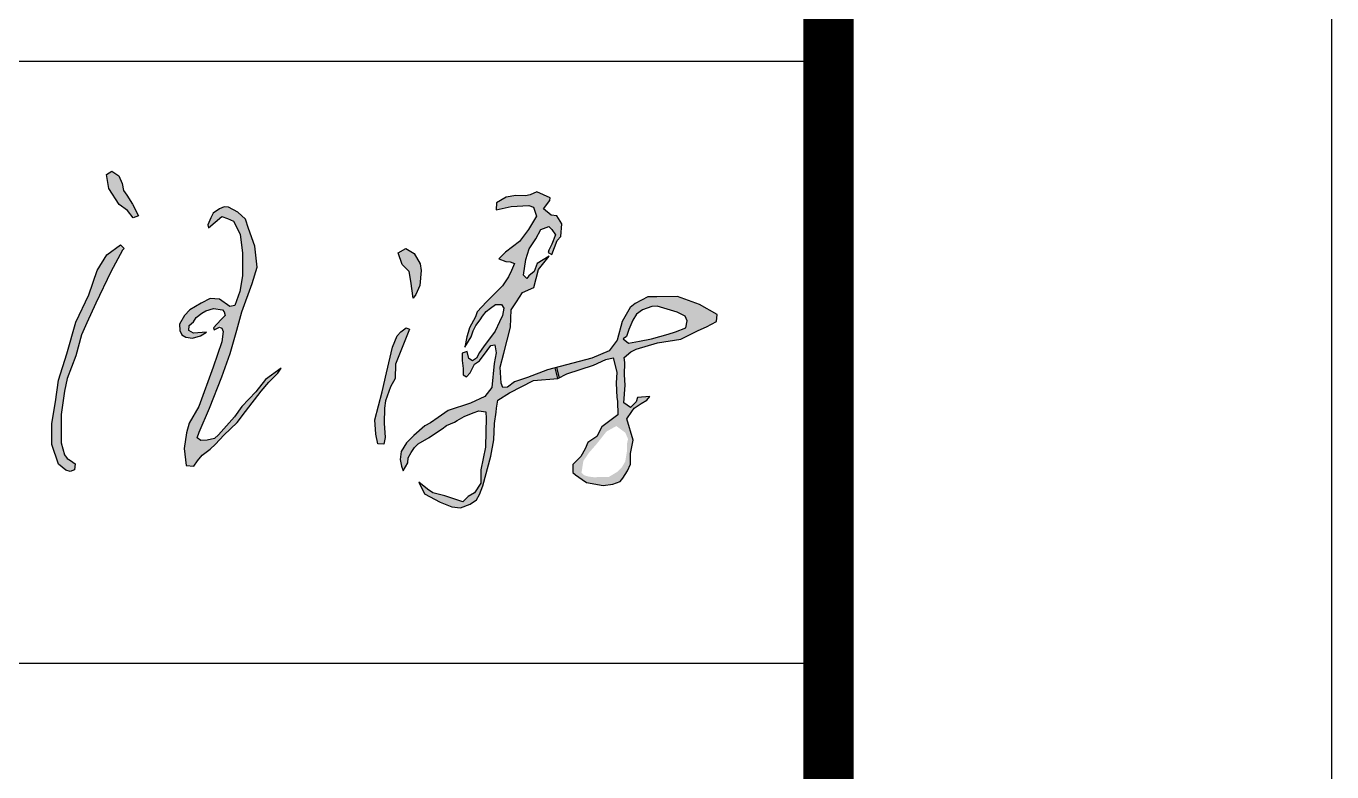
# Model space of a CAD drawing. Extents: x 69728788 to 150676229, y 20333219 to 43663798.
# Drawn here: x 75382170 to 75387357, y 20536068 to 20539030 of the extents above; entities that cross this region are included whole.
import ezdxf

# ---------------------------------------------------------------- set-up
doc = ezdxf.new("R2010")
doc.units = 0
doc.header["$LTSCALE"] = 1000
doc.header["$MEASUREMENT"] = 0
for name, color, linetype in [('PIPE-喷淋', 6, 'CONTINUOUS'), ('PUB_TEXT', 7, 'CONTINUOUS'), ('PUB_TITLE', 4, 'CONTINUOUS'), ('图框', 253, 'CONTINUOUS')]:
    doc.layers.add(name, color=color, linetype=linetype)

# ---------------------------------------------------------------- blocks, each defined once
blk = doc.blocks.new('签字')
at = {"layer": 'PUB_TEXT'}
h = blk.add_hatch(color=4, dxfattribs=at)
h.paths.add_polyline_path([(1873464.1, 460980.9), (1873502.1, 461052.1), (1873492.7, 461061.4), (1873451.2, 461031.5), (1873422.6, 460985), (1873398, 460913.1), (1873359, 460831.6), (1873332.4, 460737.1), (1873308, 460658.5), (1873298.3, 460594.4), (1873287.4, 460529.6), (1873287.8, 460466.5), (1873307.8, 460408.7), (1873329.1, 460390.2), (1873342.4, 460386.4), (1873355.2, 460391.6), (1873357.1, 460409.2), (1873343.3, 460419.1), (1873327.4, 460428.7), (1873315.3, 460471.9), (1873315.9, 460556.5), (1873326, 460626), (1873333.2, 460663.8), (1873359.4, 460730.6), (1873376.3, 460793.6), (1873391.6, 460829.3), (1873419.4, 460887.4)])
h.paths.add_polyline_path([(1873511.3, 461209.1), (1873501.4, 461223.5), (1873497.6, 461244.8), (1873487.7, 461266.9), (1873466.4, 461281.3), (1873450.4, 461271.4), (1873457.3, 461229.6), (1873488.5, 461181.7), (1873513.6, 461163.5), (1873530.3, 461142.2), (1873546.3, 461147.5), (1873528, 461182.5)])
h = blk.add_hatch(color=4, dxfattribs=at)
h.paths.add_polyline_path([(1874651, 460620.3), (1874723.2, 460657.4), (1874795.8, 460663), (1874787.2, 460695), (1874765.1, 460689), (1874704.8, 460666.5), (1874666.3, 460653.9), (1874645.4, 460638), (1874632, 460636.4), (1874626.2, 460649.7), (1874623.7, 460697.4), (1874634.6, 460739.2), (1874654.6, 460816.1), (1874656.9, 460867.8), (1874672.7, 460892.2), (1874690.4, 460919.4), (1874723.6, 460934.5), (1874737.5, 460988), (1874769.9, 461027.6), (1874733.8, 461005.7), (1874724.7, 460982.5), (1874708.9, 460968.9), (1874703.1, 460961.5), (1874692.8, 460971.4), (1874700.6, 461017.6), (1874710.5, 461049.8), (1874730.3, 461079.1), (1874745.2, 461107.1), (1874769.1, 461116.2), (1874777.8, 461107.5), (1874789, 461091.4), (1874777.4, 461063.4), (1874769.1, 461046.1), (1874766.3, 461038.6), (1874777.4, 461033.3), (1874793.1, 461074.1), (1874804.6, 461086.1), (1874807.5, 461124), (1874792.8, 461147.9), (1874775.6, 461150), (1874752.7, 461168.7), (1874771.4, 461193.2), (1874773, 461201.6), (1874732.8, 461219.8), (1874713, 461211), (1874698.9, 461207.8), (1874670.2, 461208.9), (1874641.5, 461203.7), (1874612.8, 461186.5), (1874611.6, 461165.7), (1874656, 461175.3), (1874708.8, 461178.9), (1874723.2, 461174.1), (1874731.6, 461146.6), (1874707.6, 461107), (1874681.2, 461071.1), (1874639.2, 461039.9), (1874620, 461019.5), (1874640.9, 461012.1), (1874653, 461010.5), (1874666.3, 461005.9), (1874657.6, 460984.7), (1874648.4, 460965.9), (1874630.5, 460939.3), (1874582.8, 460892.2), (1874555.2, 460862.5), (1874550.2, 460847.3), (1874532.3, 460814), (1874528.1, 460800.4), (1874524.2, 460787.2), (1874518.4, 460756.4), (1874537.2, 460787.8), (1874543.5, 460805.5), (1874551.3, 460821.1), (1874563.8, 460837.7), (1874571.2, 460849.1), (1874581.6, 460863.2), (1874594.5, 460872.8), (1874609.7, 460884.2), (1874627.5, 460883.5), (1874634.5, 460873.2), (1874630.4, 460851.4), (1874621.5, 460832.1), (1874608.6, 460804.4), (1874573.8, 460757.5), (1874562, 460740.9), (1874553.1, 460724.3), (1874541.3, 460716.5), (1874530.6, 460722.8), (1874525.8, 460743.8), (1874510.2, 460738.8), (1874510.2, 460716.9), (1874513.5, 460693.1), (1874513.5, 460673.9), (1874523.8, 460668.8), (1874534.1, 460680), (1874547.2, 460706.1), (1874561.7, 460715.9), (1874585.1, 460746.8), (1874596.3, 460761.7), (1874607.5, 460764.1), (1874611.3, 460740.2), (1874606.1, 460708.5), (1874598.6, 460636.6), (1874577.5, 460609.5), (1874535.5, 460589.5), (1874469.1, 460568), (1874439, 460547.3), (1874416.5, 460531.4), (1874398.8, 460522.5), (1874366.2, 460493.8), (1874344.4, 460471.4), (1874329, 460445.5), (1874326.1, 460421.9), (1874329.6, 460402.4), (1874334.9, 460388.3), (1874348.5, 460411.9), (1874349.1, 460427.2), (1874358.5, 460443.1), (1874368, 460457.8), (1874379.8, 460469.1), (1874411.7, 460487.3), (1874419.3, 460492.6), (1874450.6, 460513.9), (1874463.6, 460523.3), (1874487.8, 460533.3), (1874495.5, 460538), (1874516.7, 460550.4), (1874543.3, 460561), (1874559.8, 460567.5), (1874581, 460564.6), (1874582.2, 460544.5), (1874581, 460505.6), (1874579.9, 460458.4), (1874565.7, 460391.4), (1874565.7, 460351.2), (1874547.2, 460322.7), (1874527.9, 460311.8), (1874512.8, 460295.8), (1874459.1, 460313.5), (1874423.1, 460322.7), (1874407.1, 460333.6), (1874381.1, 460354.5), (1874397.9, 460320.2), (1874444.6, 460295.3), (1874479.4, 460281.2), (1874505.9, 460277.9), (1874534.5, 460288.7), (1874552.8, 460301.9), (1874562.3, 460318.1), (1874571.8, 460343.4), (1874595.5, 460432.1), (1874604.3, 460480.4), (1874606.7, 460529.3), (1874611.4, 460562.8), (1874613.2, 460574.6), (1874616.7, 460599.3)])
h.paths.add_polyline_path([(1874902.2, 460703.5), (1874938.1, 460720.4), (1874960.7, 460725.1), (1874970.8, 460682.3), (1874969.5, 460649.9), (1874971.5, 460606.9), (1874972.8, 460595.6), (1874974.1, 460555.3), (1874927, 460519.8), (1874911.7, 460490.7), (1874885.3, 460472.9), (1874877.3, 460454.4), (1874864.1, 460431.2), (1874840.2, 460407.4), (1874840.2, 460383.6), (1874848.2, 460376.3), (1874868.1, 460362.4), (1874880.6, 460353.2), (1874930.9, 460344.6), (1874959.4, 460348.5), (1874981.3, 460356.5), (1874989.2, 460366.4), (1875003.1, 460388.2), (1875011.7, 460408.1), (1875011.7, 460439.8), (1875020.3, 460479.5), (1875001.1, 460543), (1875015.7, 460565.5), (1875023, 460574.7), (1875043.5, 460588.6), (1875060.7, 460598.6), (1875070, 460609.8), (1875033.3, 460607.3), (1875028.4, 460593.9), (1875011.7, 460576.9), (1874991.8, 460591), (1874996.4, 460643.5), (1874993.6, 460674.2), (1874995, 460710.9), (1874993.1, 460725.8), (1875013.1, 460743), (1875028.5, 460750.9), (1875092.2, 460770.1), (1875161.6, 460781), (1875213.5, 460806.9), (1875238.6, 460817.8), (1875267.8, 460833.6), (1875270.3, 460853.7), (1875217.6, 460883.8), (1875152.4, 460908), (1875090.5, 460907.2), (1875063.7, 460907.2), (1875026.1, 460887.1), (1875011, 460874.6), (1874986.7, 460832.8), (1874972.5, 460777.6), (1874948.3, 460745.9), (1874896.4, 460724.1), (1874792.4, 460696.3), (1874800.6, 460665.6), (1874822.1, 460677.1)])
h.paths.add_polyline_path([(1874990.1, 460781.6), (1875000.4, 460788.8), (1875006.9, 460809.3), (1875019.2, 460836.8), (1875029.7, 460855), (1875047.3, 460867.9), (1875075.4, 460877.8), (1875091.3, 460879), (1875151.3, 460861.3), (1875174.5, 460849.2), (1875181, 460834.9), (1875176.8, 460814.5), (1875146.2, 460802.5), (1875124, 460795.1), (1875074.9, 460781.2), (1875038.3, 460774.7), (1875005.8, 460768.7)], flags=16)
h.paths.add_polyline_path([(1874956.1, 460514.3), (1874970.1, 460521.6), (1874996.7, 460501.8), (1875004.6, 460483), (1875001.4, 460468.4), (1875001.4, 460446.5), (1874996.2, 460415.8), (1874986.3, 460399.1), (1874973.8, 460386.1), (1874947.2, 460370), (1874901.8, 460369.4), (1874886.7, 460371.5), (1874873.7, 460375.2), (1874865.9, 460382.5), (1874871.6, 460417.9), (1874888.8, 460442.9), (1874910.7, 460467.9), (1874940.4, 460505.4)], flags=16)
h.paths.add_polyline_path([(1874792.4, 460696.3), (1874787.2, 460695), (1874795.8, 460663), (1874800.6, 460665.6)], flags=17)
blk.add_hatch(color=4, dxfattribs=at).paths.add_polyline_path([(1873798.2, 460803.1), (1873794, 460772.5), (1873768.1, 460697.6), (1873725.6, 460579.7), (1873696.7, 460530.7), (1873689.3, 460501.8), (1873682.6, 460454.8), (1873688, 460403.8), (1873710.8, 460401.8), (1873721.6, 460418.6), (1873735.7, 460434.7), (1873759.2, 460452.8), (1873775.4, 460467.6), (1873800.2, 460494.5), (1873839.9, 460532.7), (1873864.8, 460565.6), (1873911.1, 460626.1), (1873934.7, 460652.3), (1873960.9, 460679.8), (1873971, 460693.9), (1873924, 460660.5), (1873895.3, 460624.1), (1873853.8, 460580.4), (1873831.9, 460549.3), (1873784.6, 460495.9), (1873772, 460485), (1873750.6, 460480), (1873732.2, 460479.2), (1873720.8, 460487.1), (1873726.7, 460503.5), (1873757.9, 460575), (1873794.3, 460668), (1873819.3, 460737.9), (1873839.4, 460807.9), (1873854.3, 460861.9), (1873885.2, 460946.4), (1873899.3, 460994.9), (1873892.9, 461057.2), (1873873.6, 461109.9), (1873865.1, 461138.1), (1873842, 461158.8), (1873814.2, 461173.4), (1873801.5, 461174.4), (1873786.9, 461169.2), (1873769, 461155.5), (1873761.5, 461142.4), (1873753, 461121.2), (1873754.2, 461112.4), (1873794, 461145.6), (1873811, 461140.5), (1873828.9, 461132), (1873849.3, 461093.6), (1873856, 461036.4), (1873855.5, 460968.8), (1873847.9, 460922.7), (1873832.8, 460881.1), (1873818.2, 460878.4), (1873787.6, 460900), (1873760, 460901.8), (1873733.2, 460887.9), (1873698.8, 460867.9), (1873683.1, 460850.9), (1873668.2, 460825.3), (1873668.8, 460806.1), (1873675.2, 460793.1), (1873686.8, 460786.1), (1873707.1, 460783.5), (1873730.4, 460790.8), (1873749, 460801.4), (1873710.1, 460798.8), (1873696.4, 460806.1), (1873696.8, 460821), (1873710.4, 460832.6), (1873717.7, 460845.3), (1873741.5, 460863.8), (1873769.6, 460871.5), (1873799.6, 460867), (1873803.8, 460850.9), (1873793.5, 460840.6), (1873779.6, 460825.3), (1873769.9, 460814.7), (1873771.2, 460808.4), (1873792.4, 460818.9)])
h = blk.add_hatch(color=4, dxfattribs=at)
h.paths.add_polyline_path([(1874344, 460814.4), (1874327.6, 460802.2), (1874316.3, 460790.5), (1874303.2, 460756.7), (1874284.8, 460680.4), (1874271.6, 460623.4), (1874250.5, 460539.9), (1874253.6, 460497.2), (1874259.4, 460469.2), (1874277.4, 460468.1), (1874281.1, 460487.7), (1874278.5, 460530.4), (1874278.9, 460575.1), (1874281.8, 460596.7), (1874296.7, 460639.1), (1874310.6, 460663.7), (1874311.7, 460706.4), (1874353.3, 460810.7)])
h.paths.add_polyline_path([(1874352.6, 460982.3), (1874357, 460952.9), (1874364.5, 460902.5), (1874372.8, 460913.8), (1874376.5, 460922.1), (1874384, 460940.9), (1874388.6, 460985.2), (1874385.5, 461005.5), (1874367.5, 461035.6), (1874342.7, 461050.6), (1874320.1, 461037.9), (1874332.1, 461003.3)])
at = {"layer": 'PUB_TEXT', "color": 4}
for p, q in [((1874795.8, 460663), (1874787.2, 460695)), ((1874800.6, 460665.6), (1874792.4, 460696.3))]:
    blk.add_line(p, q, dxfattribs=at)
for points in [[(1873488.5, 461181.7), (1873457.3, 461229.6), (1873450.4, 461271.4), (1873466.4, 461281.3), (1873487.7, 461266.9), (1873497.6, 461244.8), (1873501.4, 461223.5), (1873511.3, 461209.1), (1873528, 461182.5), (1873546.3, 461147.5), (1873530.3, 461142.2), (1873513.6, 461163.5), (1873488.5, 461181.7)], [(1873754.2, 461112.4), (1873794, 461145.6), (1873811, 461140.5), (1873828.9, 461132), (1873849.3, 461093.6), (1873856, 461036.4), (1873855.5, 460968.8), (1873847.9, 460922.7), (1873832.8, 460881.1), (1873818.2, 460878.4), (1873787.6, 460900), (1873760, 460901.8), (1873733.2, 460887.9), (1873698.8, 460867.9), (1873683.1, 460850.9), (1873668.2, 460825.3), (1873668.8, 460806.1), (1873675.2, 460793.1), (1873686.8, 460786.1), (1873707.1, 460783.5), (1873730.4, 460790.8), (1873749, 460801.4), (1873710.1, 460798.8), (1873696.4, 460806.1), (1873696.8, 460821), (1873710.4, 460832.6), (1873717.7, 460845.3), (1873734.3, 460858.2), (1873746.6, 460865.2), (1873769.6, 460871.5), (1873796.2, 460867.5), (1873800.8, 460862.2), (1873803.8, 460850.9), (1873793.5, 460840.6), (1873779.6, 460825.3), (1873769.9, 460814.7), (1873771.2, 460808.4), (1873787.2, 460816.4), (1873794.5, 460813), (1873798.2, 460803.1), (1873794, 460772.5), (1873768.1, 460697.6), (1873725.6, 460579.7), (1873696.7, 460530.7), (1873689.3, 460501.8), (1873682.6, 460454.8), (1873688, 460403.8), (1873710.8, 460401.8), (1873721.6, 460418.6), (1873735.7, 460434.7), (1873759.2, 460452.8), (1873775.4, 460467.6), (1873800.2, 460494.5), (1873839.9, 460532.7), (1873864.8, 460565.6), (1873911.1, 460626.1), (1873934.7, 460652.3), (1873960.9, 460679.8), (1873971, 460693.9), (1873924, 460660.5), (1873895.3, 460624.1), (1873853.8, 460580.4), (1873831.9, 460549.3), (1873784.6, 460495.9), (1873772, 460485), (1873750.6, 460480), (1873732.2, 460479.2), (1873720.8, 460487.1), (1873726.7, 460503.5), (1873757.9, 460575), (1873794.3, 460668), (1873819.3, 460737.9), (1873839.4, 460807.9), (1873854.3, 460861.9), (1873885.2, 460946.4), (1873899.3, 460994.9), (1873892.9, 461057.2), (1873873.6, 461109.9), (1873865.1, 461138.1), (1873842, 461158.8), (1873814.2, 461173.4), (1873801.5, 461174.4), (1873786.9, 461169.2), (1873769, 461155.5), (1873761.5, 461142.4), (1873753, 461121.2), (1873753, 461121.2), (1873754.2, 461112.4)], [(1873498.7, 461045.8), (1873464.1, 460980.9), (1873419.4, 460887.4), (1873391.6, 460829.3), (1873376.3, 460793.6), (1873359.4, 460730.6), (1873333.2, 460663.8), (1873326, 460626), (1873315.9, 460556.5), (1873315.3, 460471.9), (1873325.3, 460436.2), (1873333.9, 460424.8), (1873343.3, 460419.1), (1873357.1, 460409.2), (1873357.1, 460409.2), (1873355.2, 460391.6), (1873342.4, 460386.4), (1873329.1, 460390.2), (1873307.8, 460408.7), (1873287.8, 460466.5), (1873287.4, 460529.6), (1873298.3, 460594.4), (1873308, 460658.5), (1873332.4, 460737.1), (1873359, 460831.6), (1873398, 460913.1), (1873422.6, 460985), (1873451.2, 461031.5), (1873492.7, 461061.4), (1873503.2, 461050.9), (1873498.7, 461045.8)], [(1874364.5, 460902.5), (1874357, 460952.9), (1874352.6, 460982.3), (1874332.1, 461003.3), (1874320.1, 461037.9), (1874342.7, 461050.6), (1874367.5, 461035.6), (1874385.5, 461005.5), (1874388.6, 460985.2), (1874384, 460940.9), (1874376.5, 460922.1), (1874372.8, 460913.8), (1874364.5, 460902.5)], [(1874990.1, 460781.6), (1875005.8, 460768.7), (1875038.3, 460774.7), (1875074.9, 460781.2), (1875124, 460795.1), (1875146.2, 460802.5), (1875176.8, 460814.5), (1875181, 460834.9), (1875174.5, 460849.2), (1875151.3, 460861.3), (1875091.3, 460879), (1875075.4, 460877.8), (1875047.3, 460867.9), (1875029.7, 460855), (1875019.2, 460836.8), (1875006.9, 460809.3), (1875000.4, 460788.8), (1874990.1, 460781.6)], [(1874353.3, 460810.7), (1874311.7, 460706.4), (1874310.6, 460663.7), (1874296.7, 460639.1), (1874281.8, 460596.7), (1874278.9, 460575.1), (1874278.5, 460530.4), (1874281.1, 460487.7), (1874277.4, 460468.1), (1874277.4, 460468.1), (1874259.4, 460469.2), (1874253.6, 460497.2), (1874250.5, 460539.9), (1874271.6, 460623.4), (1874284.8, 460680.4), (1874303.2, 460756.7), (1874316.3, 460790.5), (1874327.6, 460802.2), (1874344, 460814.4), (1874353.3, 460810.7)]]:
    blk.add_lwpolyline(points, dxfattribs=at)
blk.add_lwpolyline([(1874611.6, 461165.7), (1874656, 461175.3), (1874708.8, 461178.9), (1874723.2, 461174.1), (1874731.6, 461146.6), (1874707.6, 461107), (1874681.2, 461071.1), (1874639.2, 461039.9), (1874639.2, 461039.9), (1874620, 461019.5), (1874640.9, 461012.1), (1874653, 461010.5), (1874666.3, 461005.9), (1874657.6, 460984.7), (1874648.4, 460965.9), (1874630.5, 460939.3), (1874582.8, 460892.2), (1874555.2, 460862.5), (1874550.2, 460847.3), (1874532.3, 460814), (1874528.1, 460800.4), (1874524.2, 460787.2), (1874518.4, 460756.4), (1874537.2, 460787.8), (1874543.5, 460805.5), (1874551.3, 460821.1), (1874563.8, 460837.7), (1874571.2, 460849.1), (1874581.6, 460863.2), (1874594.5, 460872.8), (1874609.7, 460884.2), (1874627.5, 460883.5), (1874634.5, 460873.2), (1874630.4, 460851.4), (1874621.5, 460832.1), (1874608.6, 460804.4), (1874573.8, 460757.5), (1874562, 460740.9), (1874553.1, 460724.3), (1874541.3, 460716.5), (1874530.6, 460722.8), (1874525.8, 460743.8), (1874510.2, 460738.8), (1874510.2, 460716.9), (1874513.5, 460693.1), (1874513.5, 460673.9), (1874523.8, 460668.8), (1874534.1, 460680), (1874547.2, 460706.1), (1874561.7, 460715.9), (1874585.1, 460746.8), (1874596.3, 460761.7), (1874607.5, 460764.1), (1874611.3, 460740.2), (1874606.1, 460708.5), (1874598.6, 460636.6), (1874577.5, 460609.5), (1874535.5, 460589.5), (1874469.1, 460568), (1874439, 460547.3), (1874416.5, 460531.4), (1874398.8, 460522.5), (1874366.2, 460493.8), (1874344.4, 460471.4), (1874329, 460445.5), (1874326.1, 460421.9), (1874329.6, 460402.4), (1874334.9, 460388.3), (1874334.9, 460388.3), (1874348.5, 460411.9), (1874349.1, 460427.2), (1874358.5, 460443.1), (1874368, 460457.8), (1874379.8, 460469.1), (1874411.7, 460487.3), (1874419.3, 460492.6), (1874450.6, 460513.9), (1874463.6, 460523.3), (1874487.8, 460533.3), (1874495.5, 460538), (1874516.7, 460550.4), (1874543.3, 460561), (1874559.8, 460567.5), (1874581, 460564.6), (1874582.2, 460544.5), (1874581, 460505.6), (1874579.9, 460458.4), (1874565.7, 460391.4), (1874565.7, 460351.2), (1874547.2, 460322.7), (1874527.9, 460311.8), (1874512.8, 460295.8), (1874459.1, 460313.5), (1874423.1, 460322.7), (1874407.1, 460333.6), (1874381.1, 460354.5), (1874381.1, 460354.5), (1874397.9, 460320.2), (1874444.6, 460295.3), (1874479.4, 460281.2), (1874505.9, 460277.9), (1874534.5, 460288.7), (1874552.8, 460301.9), (1874562.3, 460318.1), (1874571.8, 460343.4), (1874595.5, 460432.1), (1874604.3, 460480.4), (1874606.7, 460529.3), (1874611.4, 460562.8), (1874613.2, 460574.6), (1874616.7, 460599.3), (1874651, 460620.3), (1874723.2, 460657.4), (1874795.8, 460663), (1874822.1, 460677.1), (1874902.2, 460703.5), (1874938.1, 460720.4), (1874960.7, 460725.1), (1874970.8, 460682.3), (1874969.5, 460649.9), (1874971.5, 460606.9), (1874972.8, 460595.6), (1874974.1, 460555.3), (1874927, 460519.8), (1874911.7, 460490.7), (1874885.3, 460472.9), (1874877.3, 460454.4), (1874864.1, 460431.2), (1874840.2, 460407.4), (1874840.2, 460383.6), (1874848.2, 460376.3), (1874868.1, 460362.4), (1874880.6, 460353.2), (1874930.9, 460344.6), (1874959.4, 460348.5), (1874981.3, 460356.5), (1874989.2, 460366.4), (1875003.1, 460388.2), (1875011.7, 460408.1), (1875011.7, 460439.8), (1875020.3, 460479.5), (1875001.1, 460543), (1875015.7, 460565.5), (1875023, 460574.7), (1875043.5, 460588.6), (1875060.7, 460598.6), (1875070, 460609.8), (1875033.3, 460607.3), (1875028.4, 460593.9), (1875011.7, 460576.9), (1874991.8, 460591), (1874996.4, 460643.5), (1874993.6, 460674.2), (1874995, 460710.9), (1874993.1, 460725.8), (1875013.1, 460743), (1875028.5, 460750.9), (1875092.2, 460770.1), (1875161.6, 460781), (1875213.5, 460806.9), (1875238.6, 460817.8), (1875267.8, 460833.6), (1875270.3, 460853.7), (1875217.6, 460883.8), (1875217.6, 460883.8), (1875152.4, 460908), (1875090.5, 460907.2), (1875063.7, 460907.2), (1875026.1, 460887.1), (1875011, 460874.6), (1874986.7, 460832.8), (1874972.5, 460777.6), (1874972.5, 460777.6), (1874948.3, 460745.9), (1874896.4, 460724.1), (1874765.1, 460689), (1874704.8, 460666.5), (1874666.3, 460653.9), (1874645.4, 460638), (1874632, 460636.4), (1874626.2, 460649.7), (1874623.7, 460697.4), (1874634.6, 460739.2), (1874654.6, 460816.1), (1874656.9, 460867.8), (1874672.7, 460892.2), (1874690.4, 460919.4), (1874723.6, 460934.5), (1874737.5, 460988), (1874769.9, 461027.6), (1874733.8, 461005.7), (1874724.7, 460982.5), (1874708.9, 460968.9), (1874703.1, 460961.5), (1874692.8, 460971.4), (1874700.6, 461017.6), (1874710.5, 461049.8), (1874730.3, 461079.1), (1874745.2, 461107.1), (1874769.1, 461116.2), (1874777.8, 461107.5), (1874789, 461091.4), (1874777.4, 461063.4), (1874769.1, 461046.1), (1874766.3, 461038.6), (1874777.4, 461033.3), (1874793.1, 461074.1), (1874804.6, 461086.1), (1874807.5, 461124), (1874792.8, 461147.9), (1874775.6, 461150), (1874752.7, 461168.7), (1874771.4, 461193.2), (1874773, 461201.6), (1874732.8, 461219.8), (1874713, 461211), (1874698.9, 461207.8), (1874670.2, 461208.9), (1874641.5, 461203.7), (1874612.8, 461186.5), (1874611.6, 461165.7)], close=True, dxfattribs=at)

msp = doc.modelspace()

# ---------------------------------------------------------------- linework, layer by layer
at = {"layer": 'PUB_TITLE'}
msp.add_lwpolyline([(75219157.4, 20446366.1), (75387357.4, 20446366.1), (75387357.4, 20565166.1), (75219157.4, 20565166.1)], close=True, dxfattribs=at)
at = {"layer": 'PUB_TITLE', "const_width": 200}
msp.add_lwpolyline([(75224157.4, 20448366.1), (75385357.4, 20448366.1), (75385357.4, 20563166.1), (75224157.4, 20563166.1)], close=True, dxfattribs=at)
at = {"layer": '图框', "color": 0}
for p, q in [((75373338.9, 20538890.4), (75385357.4, 20538890.4)), ((75373338.9, 20536500), (75385357.4, 20536500))]:
    msp.add_line(p, q, dxfattribs=at)
at = {"layer": '图框', "color": 0, "const_width": 100}
msp.add_lwpolyline([(75373338.9, 20545663.2), (75385357.4, 20545663.2), (75385357.4, 20525344.8), (75373338.9, 20525344.8)], close=True, dxfattribs=at)

# ---------------------------------------------------------------- block references
at = {"layer": 'PIPE-喷淋', "xscale": 1.333333343267441, "yscale": 1.33333333581686, "zscale": 1.33333333333332}
msp.add_blockref('签字', (72884555, 19923412.4), dxfattribs=at)

doc.saveas('drawing.dxf')
